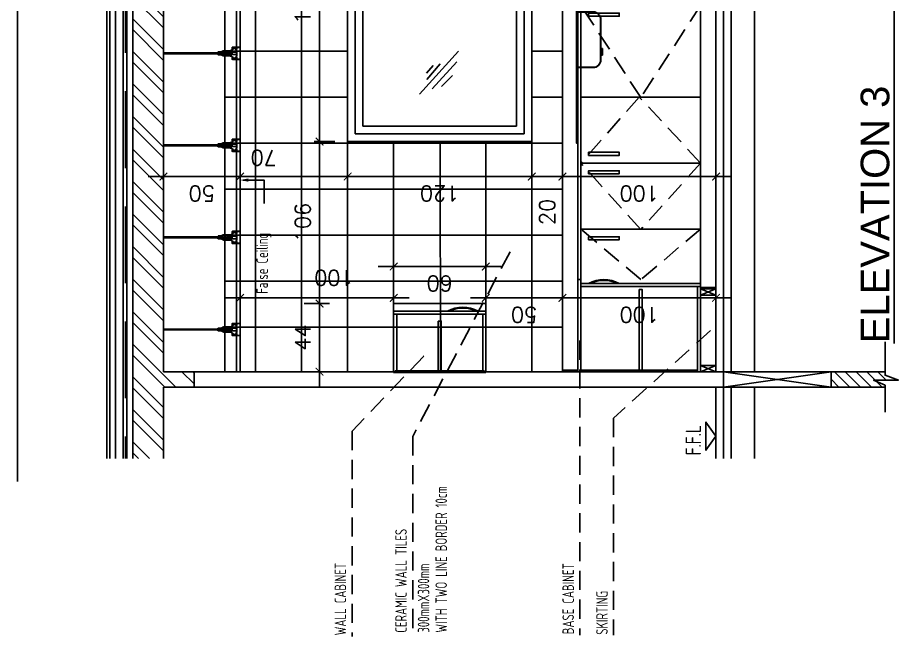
# Model space of a CAD drawing. Header units: centimetres. Extents: x -2623 to 107, y 3 to 2982.
# Drawn here: x -1219 to -645, y 1476 to 1879 of the extents above; entities that cross this region are included whole.
import ezdxf
from ezdxf.xclip import XClip

# ---------------------------------------------------------------- set-up
doc = ezdxf.new("R2010")
doc.units = ezdxf.units.CM
doc.header["$LTSCALE"] = 100
doc.header["$MEASUREMENT"] = 0
doc.header["$XCLIPFRAME"] = 0
doc.header["$PDMODE"] = 35
doc.linetypes.add('CENTER2', pattern=[1.125, 0.75, -0.125, 0.125, -0.125])
doc.linetypes.add('HIDDEN', pattern=[0.375, 0.25, -0.125])
for name, color, linetype in [('CABINET', 4, 'Continuous'), ('CEILING', 161, 'Continuous'), ('CEILING HANGER', 8, 'Continuous'), ('DIM', 1, 'Continuous'), ('FINISHES', 4, 'Continuous'), ('HATCH', 8, 'Continuous'), ('HIDDEN -03', 8, 'HIDDEN'), ('ID_Flooring_02', 127, 'Continuous'), ('IDT-TXT25', 3, 'Continuous'), ('KIT', 11, 'Continuous'), ('LEVEL', 2, 'Continuous'), ('TEXT', 3, 'Continuous'), ('WALL HATCH', 252, 'Continuous'), ('WALL-01', 7, 'Continuous'), ('WALL-02', 3, 'Continuous'), ('WALL-03', 2, 'Continuous'), ('WALL-04', 1, 'Continuous'), ('WALL-05', 8, 'Continuous'), ('WALL-06', 9, 'Continuous'), ('WIN', 1, 'Continuous'), ('WINDOW', 1, 'Continuous')]:
    doc.layers.add(name, color=color, linetype=linetype)
doc.styles.add('ART', font='arial.ttf')
doc.styles.add('HB25Small', font='ARCHSTYL.SHX', dxfattribs={"width": 0.8, "height": 2.5})
doc.styles.add('ISO', font='isocp2.shx', dxfattribs={"width": 0.8})
doc.styles.add('ROMANS', font='romans')
doc.dimstyles.new('AS-17-100', dxfattribs={"dimtxt": 10, "dimasz": 5, "dimexe": 10, "dimexo": 10, "dimgap": 6, "dimtad": 1, "dimtoh": 1, "dimdec": 0, "dimdsep": 46, "dimtxsty": 'ROMANS', "dimblk1": 'ARCHTICK', "dimblk2": 'ARCHTICK', "dimsah": 1, "dimcen": 25, "dimdle": 10, "dimclrd": 1, "dimclre": 1, "dimclrt": 2, "dimadec": 0, "dimazin": 0, "dimtfac": 1, "dimtdec": 0, "dimtofl": 0, "dimtmove": 2, "dimatfit": 3, "dimldrblk": 'ARCHTICK', "dimfxl": 1, "dimtolj": 1, "dimtzin": 0, "dimarcsym": 0})
doc.dimstyles.new('DIM DET', dxfattribs={"dimtxt": 0.05, "dimasz": 0.025, "dimexe": 0.025, "dimexo": 0.025, "dimgap": 0.025, "dimtad": 1, "dimzin": 0, "dimdsep": 46, "dimtxsty": 'ISO', "dimblk": 'ARCHTICK', "dimcen": 0.1, "dimdle": 0.025, "dimclrd": 15, "dimclre": 15, "dimclrt": 2, "dimadec": 0, "dimazin": 0, "dimtfac": 1, "dimtmove": 2, "dimatfit": 0, "dimldrblk": 'ARCHTICK', "dimfxl": 0.17, "dimtzin": 1, "dimarcsym": 0})

# ---------------------------------------------------------------- blocks, each defined once
blk = doc.blocks.new('A$C719D34DD')
at = {"layer": 'ID_Flooring_02'}
for p, q in [((4.75, 3.2), (-0.05, 3.2)), ((0.26, 2.1), (0.26, 3.2)), ((0.56, 2.1), (0.56, 3.2)), ((0.86, 0), (0.86, 3.2)), ((1.16, 1), (1.16, 3.2)), ((1.46, 1), (1.46, 3.2)), ((1.76, 2.3996), (1.76, 3.2)), ((2.06, 2.3997), (2.06, 3.2)), ((2.36, 2.3998), (2.36, 3.2)), ((2.66, 2.3999), (2.66, 3.2)), ((2.96, 2.3999), (2.96, 3.2)), ((3.26, 1), (3.26, 3.2)), ((3.56, 1), (3.56, 3.2)), ((3.86, 1), (3.86, 3.2)), ((4.16, 1), (4.16, 3.2)), ((4.46, 1), (4.46, 3.2)), ((4.75, 3), (-0.05, 3)), ((4.75, 2.7), (-0.05, 2.7)), ((4.75, 2.4), (-0.05, 2.4)), ((1.45, 2.1), (-0.05, 2.1)), ((4.75, 2.1), (3.26, 2.1)), ((0.05, 1.802), (-0.05, 1.8021)), ((1.45, 1.7996), (0.86, 1.8006)), ((4.75, 1.7939), (3.26, 1.7965)), ((0.05, 1.5), (-0.05, 1.5)), ((1.45, 1.5), (0.86, 1.5)), ((4.75, 1.5), (3.26, 1.5)), ((0.05, 1.2), (-0.05, 1.2)), ((4.75, 1.2), (0.86, 1.2)), ((1.76, 1), (1.76, 1.1996)), ((2.06, 1), (2.06, 1.1997)), ((2.36, 1), (2.36, 1.1998)), ((2.66, 1), (2.66, 1.1999)), ((2.96, 1), (2.96, 1.1999)), ((0.05, 0.9), (-0.05, 0.9)), ((0.9, 0.9), (0.86, 0.9)), ((0.05, 0.6), (-0.05, 0.6)), ((0.9, 0.6), (0.86, 0.6)), ((0.05, 0.3), (-0.05, 0.3)), ((0.9, 0.3), (0.86, 0.3))]:
    blk.add_line(p, q, dxfattribs=at)
blk = doc.blocks.new('SUP')
at = {"layer": 'CEILING HANGER', "extrusion": (-6.56544e-09, 1.61575e-05, 1)}
for p, q in [((-555.86, -4415.29, 0.02), (-555.86, -4347.85, 0.02)), ((-555.25, -4415.29, 0.02), (-555.25, -4347.85, 0.02)), ((-557.24, -4420.73, 0.02), (-557.24, -4417, 0.02)), ((-556.44, -4415.38, 0.02), (-556.44, -4413.19, 0.02)), ((-556.44, -4422.11, 0.02), (-556.44, -4415.38, 0.02)), ((-556.34, -4415.29, 0.02), (-554.71, -4415.29, 0.02)), ((-555.86, -4414.67, 0.02), (-555.86, -4414.7, 0.02)), ((-555.86, -4414.7, 0.02), (-555.84, -4414.74, 0.02)), ((-555.84, -4414.74, 0.02), (-555.82, -4414.77, 0.02)), ((-555.82, -4414.77, 0.02), (-555.79, -4414.79, 0.02)), ((-555.79, -4414.79, 0.02), (-555.75, -4414.82, 0.02)), ((-555.75, -4414.82, 0.02), (-555.71, -4414.84, 0.02)), ((-555.71, -4414.84, 0.02), (-555.66, -4414.85, 0.02)), ((-555.66, -4414.85, 0.02), (-555.61, -4414.86, 0.02)), ((-555.61, -4414.86, 0.02), (-555.56, -4414.86, 0.02)), ((-555.56, -4414.86, 0.02), (-555.5, -4414.86, 0.02)), ((-555.5, -4414.86, 0.02), (-555.45, -4414.85, 0.02)), ((-555.45, -4414.85, 0.02), (-555.4, -4414.84, 0.02)), ((-555.4, -4414.84, 0.02), (-555.36, -4414.82, 0.02)), ((-555.36, -4414.82, 0.02), (-555.32, -4414.79, 0.02)), ((-555.32, -4414.79, 0.02), (-555.29, -4414.77, 0.02)), ((-555.29, -4414.77, 0.02), (-555.27, -4414.74, 0.02)), ((-555.27, -4414.74, 0.02), (-555.26, -4414.7, 0.02)), ((-555.26, -4414.7, 0.02), (-555.25, -4414.67, 0.02)), ((-554.61, -4415.38, 0.02), (-554.61, -4413.19, 0.02)), ((-554.61, -4422.1, 0.02), (-554.61, -4415.38, 0.02)), ((-553.82, -4420.73, 0.02), (-553.82, -4417, 0.02)), ((-559.5, -4422.53, 0.02), (-559.5, -4426.15, 0.02)), ((-559.37, -4423.36, 0.02), (-559.5, -4423.36, 0.02)), ((-559.37, -4422.53, 0.02), (-559.37, -4426.15, 0.02)), ((-559.25, -4422.29, 0.02), (-557.67, -4422.29, 0.02)), ((-559.25, -4422.41, 0.02), (-557.74, -4422.41, 0.02)), ((-558.92, -4423.15, 0.02), (-558.92, -4423.41, 0.02)), ((-558.73, -4424.21, 0.02), (-558.9, -4423.57, 0.02)), ((-558.57, -4423.16, 0.02), (-558.6, -4423.08, 0.02)), ((-558.4, -4423.28, 0.02), (-558.4, -4423.28, 0.02)), ((-554.61, -4419.5, 0.02), (-556.44, -4419.5, 0.02)), ((-556.35, -4425.11, 0.02), (-556.35, -4421.21, 0.02)), ((-556.29, -4421.21, 0.02), (-556.35, -4421.21, 0.02)), ((-556.23, -4421.14, 0.02), (-556.23, -4420.6, 0.02)), ((-554.89, -4420.53, 0.02), (-556.17, -4420.53, 0.02)), ((-555.24, -4420.02, 0.02), (-555.82, -4420.02, 0.02)), ((-555.24, -4420.27, 0.02), (-555.82, -4420.27, 0.02)), ((-555.74, -4421.21, 0.02), (-555.77, -4420.78, 0.02)), ((-555.28, -4420.78, 0.02), (-555.77, -4420.78, 0.02)), ((-555.74, -4421.21, 0.02), (-555.31, -4421.21, 0.02)), ((-555.31, -4421.21, 0.02), (-555.28, -4420.78, 0.02)), ((-554.83, -4421.14, 0.02), (-554.83, -4420.6, 0.02)), ((-554.71, -4421.21, 0.02), (-554.77, -4421.21, 0.02)), ((-554.71, -4425.11, 0.02), (-554.71, -4421.21, 0.02)), ((-551.81, -4422.29, 0.02), (-553.39, -4422.29, 0.02)), ((-551.81, -4422.41, 0.02), (-553.32, -4422.41, 0.02)), ((-552.66, -4423.28, 0.02), (-552.66, -4423.28, 0.02)), ((-552.49, -4423.16, 0.02), (-552.46, -4423.08, 0.02)), ((-552.33, -4424.21, 0.02), (-552.15, -4423.57, 0.02)), ((-552.13, -4423.15, 0.02), (-552.13, -4423.41, 0.02)), ((-551.68, -4422.53, 0.02), (-551.68, -4426.15, 0.02)), ((-551.68, -4423.36, 0.02), (-551.56, -4423.36, 0.02)), ((-551.56, -4422.53, 0.02), (-551.56, -4426.15, 0.02)), ((-559.5, -4426.15, 0.02), (-559.5, -4427.62, 0.02)), ((-559.5, -4427.62, 0.02), (-559.37, -4427.62, 0.02)), ((-559.37, -4426.15, 0.02), (-559.37, -4427.62, 0.02)), ((-556.23, -4425.11, 0.02), (-557.55, -4425.11, 0.02)), ((-554.83, -4425.11, 0.02), (-556.23, -4425.11, 0.02)), ((-555.07, -4425.48, 0.02), (-555.99, -4425.48, 0.02)), ((-553.5, -4425.11, 0.02), (-554.83, -4425.11, 0.02)), ((-551.68, -4426.15, 0.02), (-551.68, -4427.62, 0.02)), ((-551.56, -4427.62, 0.02), (-551.68, -4427.62, 0.02)), ((-551.56, -4426.15, 0.02), (-551.56, -4427.62, 0.02))]:
    blk.add_line(p, q, dxfattribs=at)
at = {"layer": 'CEILING HANGER', "extrusion": (-6.56544e-09, 1.61575e-05, 1), "const_width": 0.244, "elevation": -0.07}
blk.add_lwpolyline([(-558.58, -4423.04, 1), (-559.07, -4423.04), (-559.07, -4423.22, 0.267949), (-558.99, -4423.35, -0.57735), (-558.99, -4423.61, 0.267949), (-559.07, -4423.75), (-559.07, -4424.04, 0.267949), (-558.99, -4424.17, -0.57735), (-558.99, -4424.43, 0.267949), (-559.07, -4424.56), (-559.07, -4424.85, 0.267949), (-558.99, -4424.98, -0.57735), (-558.99, -4425.25, 0.267949), (-559.07, -4425.38), (-559.07, -4425.7, 0.414214), (-558.92, -4425.85), (-558.23, -4425.85, 0.247529), (-558.1, -4425.78, -0.247529), (-557.98, -4425.72), (-557.55, -4425.72, -0.247529), (-557.43, -4425.78, 0.247529), (-557.3, -4425.85), (-555.79, -4425.85, 0.267949), (-555.66, -4425.77, -0.57735), (-555.4, -4425.77, 0.267949), (-555.26, -4425.85), (-553.76, -4425.85, 0.247529), (-553.63, -4425.78, -0.247529), (-553.51, -4425.72), (-553.08, -4425.72, -0.247529), (-552.95, -4425.78, 0.247529), (-552.83, -4425.85), (-552.14, -4425.85, 0.414214), (-551.99, -4425.7), (-551.99, -4425.38, 0.267949), (-552.07, -4425.25, -0.57735), (-552.07, -4424.98, 0.267949), (-551.99, -4424.85), (-551.99, -4424.56, 0.267949), (-552.07, -4424.43, -0.57735), (-552.07, -4424.17, 0.267949), (-551.99, -4424.04), (-551.99, -4423.75, 0.267949), (-552.07, -4423.61, -0.57735), (-552.07, -4423.35, 0.267949), (-551.99, -4423.22), (-551.99, -4423.04, 1), (-552.48, -4423.04)], format="xyb", dxfattribs=at)
at = {"layer": 'CEILING HANGER', "extrusion": (-6.56544e-09, 1.61575e-05, 1)}
for centre, radius in [((-555.53, -4417.24, -0.05), 0.342), ((-555.53, -4416.02, -0.05), 0.252), ((-555.53, -4418.46, -0.05), 0.252)]:
    blk.add_circle(centre, radius, dxfattribs=at)
for centre, radius, start, end in [((-555.53, -4414.15, -0.05), 1.33, 104.50313, 133.57695), ((-555.53, -4414.15, -0.05), 1.33, 46.37131, 77.91646), ((-554.37, -4417.4, -0.05), 2.89, 132.9462, 171.87884), ((-556.68, -4417.4, -0.05), 2.89, 8.12116, 47.05378), ((-559.25, -4422.53, -0.05), 0.244, 90, 179.99997), ((-559.25, -4422.53, -0.05), 0.122, 90, 179.99997), ((-558.74, -4423.15, -0.05), 0.183, 102.99763, 179.99997), ((-558.31, -4423.41, -0.05), 0.61, 179.99997, 195.00001), ((-557.47, -4423.62, -0.05), 1.37, 195.00001, 270), ((-558.75, -4423.09, -0.05), 0.122, 77.0024, 102.99763), ((-558.77, -4423.15, -0.05), 0.183, 20, 77.0024), ((-558.4, -4423.1, -0.05), 0.183, 200, 270), ((-558.4, -4423.1, -0.05), 0.183, 270, 357.8496), ((-557.85, -4423.12, -0.05), 0.366, 135.57546, 177.8496), ((-560.29, -4420.73, -0.05), 3.05, 315.57546, 359.99997), ((-555.53, -4421.14, -0.05), 1.33, 226.42304, 313.62869), ((-556.29, -4421.14, -0.05), 0.061, 270, 359.99997), ((-556.17, -4420.6, -0.05), 0.061, 90, 179.99997), ((-555.82, -4420.14, -0.05), 0.122, 90, 270), ((-555.24, -4420.14, -0.05), 0.122, 270, 90), ((-554.89, -4420.6, -0.05), 0.061, 359.99997, 90), ((-554.77, -4421.14, -0.05), 0.061, 179.99997, 270), ((-550.77, -4420.73, -0.05), 3.05, 179.99997, 224.42459), ((-553.58, -4423.62, -0.05), 1.37, 270, 344.99999), ((-553.21, -4423.12, -0.05), 0.366, 2.15038, 44.42459), ((-552.66, -4423.1, -0.05), 0.183, 182.15038, 270), ((-552.66, -4423.1, -0.05), 0.183, 270, 340.00002), ((-552.29, -4423.15, -0.05), 0.183, 102.99763, 160.00002), ((-552.3, -4423.09, -0.05), 0.122, 77.0024, 102.99763), ((-552.32, -4423.15, -0.05), 0.183, 359.99997, 77.0024), ((-552.74, -4423.41, -0.05), 0.61, 344.99999, 359.99997), ((-551.81, -4422.53, -0.05), 0.244, 359.99997, 90), ((-551.81, -4422.53, -0.05), 0.122, 359.99997, 90), ((-555.99, -4425.11, -0.05), 0.366, 179.99997, 270), ((-555.07, -4425.11, -0.05), 0.366, 270, 359.99997)]:
    blk.add_arc(centre, radius, start, end, dxfattribs=at)
blk = doc.blocks.new('FALSE CEILING')
at = {"xscale": -1}
for p in [(-1545.11, 4427.62, -0.02), (-1485.11, 4427.62, -0.02), (-1425.11, 4427.62, -0.02), (-1365.11, 4427.62, -0.02), (-1305.11, 4427.62, -0.02), (-1245.11, 4427.62, -0.02), (-1185.11, 4427.62, -0.02), (-1125.11, 4427.62, -0.02), (-1065.11, 4427.62, -0.02), (-1005.11, 4427.62, -0.02), (-945.11, 4427.62, -0.02), (-885.11, 4427.62, -0.02), (-825.11, 4427.62, -0.02), (-765.11, 4427.62, -0.02), (-705.11, 4427.62, -0.02), (-645.11, 4427.62, -0.02), (-585.11, 4427.62, -0.02), (-525.11, 4427.62, -0.02), (-465.11, 4427.62, -0.02), (-405.11, 4427.62, -0.02), (-345.11, 4427.62, -0.02), (-285.11, 4427.62, -0.02), (-225.11, 4427.62, -0.02), (-165.11, 4427.62, -0.02), (-105.11, 4427.62, -0.02), (-45.11, 4427.62, -0.02), (14.89, 4427.62, -0.02), (74.89, 4427.62, -0.02), (134.89, 4427.62, -0.02), (194.89, 4427.62, -0.02), (254.89, 4427.62, -0.02), (314.89, 4427.62, -0.02), (374.89, 4427.62, -0.02), (434.89, 4427.62, -0.02)]:
    blk.add_blockref('SUP', p, dxfattribs=at)
blk = doc.blocks.new('A$C27385ED2')
at = {"color": 251}
for p, q in [((-17.2, 75.5), (-22, 73)), ((-22, 73), (-22, 44)), ((-22, 73), (22, 73)), ((-17.3, 61.4), (-17.3, 45.3)), ((-17.2, 77.5), (-17.2, 75.5)), ((-17.2, 77.5), (17.2, 77.5)), ((-17.2, 75.5), (17.2, 75.5)), ((-8, 61.5), (-8, 45.5)), ((8, 61.5), (8, 45.5)), ((17.2, 77.5), (17.2, 75.5)), ((17.2, 75.5), (22, 73)), ((17.3, 61.4), (17.3, 45.3)), ((22, 73), (22, 44)), ((-22.5, 1), (-18, 20)), ((-22.5, 1), (-22.5, 0)), ((-22.5, 1), (22.5, 1)), ((-22.5, 0), (22.5, 0)), ((-22, 44), (-19.1, 38.6)), ((-18.5, 36.2), (-18.5, 28.5)), ((-18.5, 28.5), (18.5, 28.5)), ((-18.5, 28.5), (-17.5, 25.5)), ((-18, 20), (18, 20)), ((-17.5, 25.5), (17.5, 25.5)), ((-17.4, 44), (-7.8, 44)), ((-15.5, 20), (-15, 25.5)), ((17.4, 44), (7.8, 44)), ((15.5, 20), (15, 25.5)), ((18.5, 28.5), (17.5, 25.5)), ((22.5, 1), (18, 20)), ((18.5, 36.2), (18.5, 28.5)), ((22, 44), (19.1, 38.6)), ((22.5, 1), (22.5, 0))]:
    blk.add_line(p, q, dxfattribs=at)
for centre, radius, start, end in [((-34, 60.3), 16.7, 3.59264, 44.33483), ((5.7, 60.5), 13.8, 130.81779, 175.78341), ((0, 67.1), 5, 49.18221, 130.81779), ((-5.7, 60.5), 13.8, 4.21659, 49.18221), ((34, 60.3), 16.7, 135.66517, 176.40736), ((-37.3, 53.3), 22, 322.58773, 330.16369), ((-23.5, 36.2), 5, 0, 28.30076), ((-22.3, 45.3), 5, 324.03892, 0), ((-3, 45.5), 5, 180, 215.96108), ((6.4, 52.3), 16.6, 215.96108, 236.64562), ((0, 42.6), 5, 236.64562, 303.35438), ((-6.4, 52.3), 16.6, 303.35438, 324.03892), ((3, 45.5), 5, 324.03892, 0), ((22.3, 45.3), 5, 180, 215.96108), ((37.3, 53.3), 22, 209.83631, 217.41227), ((23.5, 36.2), 5, 151.69924, 180)]:
    blk.add_arc(centre, radius, start, end, dxfattribs=at)
blk = doc.blocks.new('A$C05F455D4')
at = {"layer": 'KIT', "color": 1}
for p, q in [((0.8901, 0.1928), (0.8901, 0.2643)), ((0.9081, 0.1928), (0.9081, 0.2643)), ((0.8901, 0.0775), (0.8901, 0.1678)), ((0.9081, 0.0775), (0.9081, 0.1678)), ((0.4727, 0), (0.316, 0)), ((0.855, 0), (0.495, 0)), ((0.945, 0), (1.305, 0)), ((1.3273, 0), (1.484, 0)), ((0, -0.008), (0.002, -0.008)), ((0.9, -0.008), (0.902, -0.008)), ((0.945, -0.008), (0.943, -0.008)), ((1.8, -0.008), (1.798, -0.008))]:
    blk.add_line(p, q, dxfattribs=at)
blk.add_lwpolyline([(0.8877, 0.1678), (0.9105, 0.1678), (0.9165, 0.1928), (0.8817, 0.1928)], close=True, dxfattribs=at)
for points in [[(0.316, 0), (0, 0), (0, -0.008)], [(1.404, 0), (1.8, 0), (1.8, -0.008)], [(0.4727, -0.002), (0.002, -0.002), (0.002, -0.008)], [(1.3273, -0.002), (1.798, -0.002), (1.798, -0.008)]]:
    blk.add_lwpolyline(points, dxfattribs=at)
for points in [[(0.9, -0.008), (0.9, 0), (0.855, 0), (0.855, -0.108, -0.414214), (0.807, -0.156), (0.543, -0.156, -0.414214), (0.495, -0.108), (0.495, 0), (0.4727, 0)], [(0.9, -0.008), (0.9, 0), (0.945, 0), (0.945, -0.108, 0.414214), (0.993, -0.156), (1.257, -0.156, 0.414214), (1.305, -0.108), (1.305, 0), (1.3273, 0)], [(0.898, -0.008), (0.898, -0.002), (0.857, -0.002), (0.857, -0.108, -0.414214), (0.807, -0.158), (0.543, -0.158, -0.414214), (0.493, -0.108), (0.493, -0.002), (0.4727, -0.002)], [(0.902, -0.008), (0.902, -0.002), (0.943, -0.002), (0.943, -0.108, 0.414214), (0.993, -0.158), (1.257, -0.158, 0.414214), (1.307, -0.108), (1.307, -0.002), (1.3273, -0.002)]]:
    blk.add_lwpolyline(points, format="xyb", dxfattribs=at)
for points in [[(0.5765, -0.1685, -0.414214), (0.5745, -0.1665), (0.5745, -0.158), (0.6175, -0.158), (0.6175, -0.1665, -0.414214), (0.6155, -0.1685)], [(1.2235, -0.1685, 0.414214), (1.2255, -0.1665), (1.2255, -0.158), (1.1825, -0.158), (1.1825, -0.1665, 0.414214), (1.1845, -0.1685)]]:
    blk.add_lwpolyline(points, format="xyb", close=True, dxfattribs=at)
blk.add_arc((0.8991, 0.2643), 0.009, 0, 180, dxfattribs=at)
at = {"layer": 'KIT', "color": 1, "extrusion": (0, 0, -1), "xscale": -0.0009999999999763531, "yscale": 0.0009999999999763531, "zscale": -0.0009999999999763531}
blk.add_blockref('A$C27385ED2', (-0.8991, 0), dxfattribs=at)
blk = doc.blocks.new('GLASS HATCH')
at = {"layer": 'WINDOW', "color": 8}
for p, q in [((-27.5, -25.2), (27.5, 25.2)), ((-11.2, -1.5), (8.8, 15.5)), ((-9.2, 7.4), (0.8, 15.9)), ((-14, -22.8), (21, 8.8)), ((3.5, -17.2), (18, -3.2))]:
    blk.add_line(p, q, dxfattribs=at)
blk = doc.blocks.new('A$C57C0287A')
at = {"layer": 'WALL-04'}
for p, q in [((0.04, 0.1), (0, 0)), ((0.04, 0), (0, 0.1)), ((0.54, 0.1), (0.5, 0)), ((0.54, 0), (0.5, 0.1))]:
    blk.add_line(p, q, dxfattribs=at)
for points in [[(0, 0.9), (0.01, 0.9), (0.01, 1), (0, 1)], [(0, 0.9), (0.6, 0.9), (0.6, 0.88), (0, 0.88)], [(0.01, 0.88), (0, 0.88), (0, 0.12), (0.01, 0.12)], [(0.555, 0.1), (0.575, 0.1), (0.575, 0.88), (0.555, 0.88)], [(0.535, 0.5), (0.01, 0.5), (0.01, 0.48), (0.535, 0.48)], [(0, 0.12), (0.555, 0.12), (0.555, 0.1), (0, 0.1)], [(0.04, 0.1), (0, 0.1), (0, 0), (0.04, 0)], [(0.54, 0.1), (0.5, 0.1), (0.5, 0), (0.54, 0)]]:
    blk.add_lwpolyline(points, close=True, dxfattribs=at)
at = {"layer": 'WALL-04', "elevation": 0}
blk.add_lwpolyline([(0.54, 0.1), (0.55, 0.1), (0.55, 0), (0.54, 0)], close=True, dxfattribs=at)
at = {"layer": 'WALL-04'}
for radius, start, end in [(0.2125, 331.92751, 28.07249), (0.2075, 334.63732, 25.36268)]:
    blk.add_arc((0.3875, 0.73), radius, start, end, dxfattribs=at)
blk = doc.blocks.new('A$C2DF57EC8')
at = {"layer": 'WALL-04'}
for points in [[(0.01, 0.63), (0.38, 0.63), (0.38, 0.65), (0, 0.65), (0, 0.63)], [(0, 0.07), (0, 0.05), (0.38, 0.05), (0.38, 0.07), (0.01, 0.07)]]:
    blk.add_lwpolyline(points, dxfattribs=at)
for points in [[(0, 0.64), (0.01, 0.64), (0.01, 0.06), (0, 0.06)], [(0.4, 0.65), (0.38, 0.65), (0.38, 0.05), (0.4, 0.05)], [(0.335, 0.36), (0.01, 0.36), (0.01, 0.34), (0.335, 0.34)]]:
    blk.add_lwpolyline(points, close=True, dxfattribs=at)
for radius, start, end in [(0.2125, 331.92751, 28.07249), (0.2075, 334.63732, 25.36268)]:
    blk.add_arc((0.2125, 0.2), radius, start, end, dxfattribs=at)
blk = doc.blocks.new('H')
at = {"layer": 'CABINET'}
for p, q in [((255, 125), (-130, 125)), ((-129.5, 125), (255, 125)), ((255, 125), (255, 25)), ((-37, 35), (-37, 113)), ((6, 35), (6, 113)), ((49, 113), (49, 35)), ((109, 113), (109, 35)), ((169, 113), (169, 35)), ((212, 35), (212, 113)), ((255, 35), (-130, 35))]:
    blk.add_line(p, q, dxfattribs=at)
for points in [[(-90.5, 175), (-130.5, 175), (-130.5, 235), (-85.5, 235), (-85.5, 175), (-90.5, 175)], [(255, 115), (-130, 115), (-130, 113), (255, 113)]]:
    blk.add_lwpolyline(points, dxfattribs=at)
for points in [[(-44, 108), (-44, 88), (-42, 88), (-42, 108)], [(-1, 108), (-1, 88), (1, 88), (1, 108)], [(13, 108), (13, 88), (11, 88), (11, 108)], [(101.71, 108), (101.71, 88), (103.71, 88), (103.71, 108)], [(115.71, 108), (115.71, 88), (113.71, 88), (113.71, 108)], [(205, 108), (205, 88), (207, 88), (207, 108)], [(219, 108), (219, 88), (217, 88), (217, 108)]]:
    blk.add_lwpolyline(points, close=True, dxfattribs=at)
at = {"layer": 'WALL-03'}
blk.add_lwpolyline([(20, 145), (20, 265), (200, 265), (200, 145), (20, 145)], dxfattribs=at)
at = {"layer": 'WALL-06', "color": 8, "linetype": 'HIDDEN', "ltscale": 0.5}
for points in [[(-37, 35), (-70, 74), (-37, 113)], [(6, 35), (-37.29, 74), (6, 113)], [(6, 35), (49, 75), (6, 113)], [(108.71, 35), (48.71, 74), (108.71, 113)], [(108.71, 35), (168.71, 74), (108.71, 113)], [(212, 35), (168.71, 74), (212, 113)], [(212, 35), (255, 75), (212, 113)]]:
    blk.add_lwpolyline(points, dxfattribs=at)
at = {"layer": 'WIN'}
for p, q in [((25, 260), (25, 150)), ((195, 260), (195, 150)), ((30, 255), (106.5, 255)), ((30, 255), (30, 155)), ((190, 255), (190, 155)), ((30, 155), (106.5, 155)), ((111.5, 155), (190, 155)), ((25, 150), (195, 150))]:
    blk.add_line(p, q, dxfattribs=at)
blk.add_lwpolyline([(179.74, 201.84), (179.74, 192.84), (161.15, 192.84), (161.15, 185.74), (138.95, 197.34), (161.15, 208.95), (161.15, 201.84), (179.74, 201.84)], dxfattribs=at)
at = {"layer": 'WINDOW'}
for p, q in [((25, 260), (195, 260)), ((106.5, 260), (106.5, 150)), ((111.5, 255), (190, 255)), ((111.5, 255), (111.5, 155))]:
    blk.add_line(p, q, dxfattribs=at)
at = {"layer": 'KIT', "xscale": 100, "yscale": 100, "zscale": 100}
blk.add_blockref('A$C2DF57EC8', (-130.5, 170), dxfattribs=at)
at = {"layer": 'KIT', "color": 15, "zscale": 100}
for name, p, xscale, yscale in [('A$C05F455D4', (198.91, 115.8), -100.0000000000001, 100.0000000000001), ('A$C57C0287A', (-130, 25), 100, 100)]:
    blk.add_blockref(name, p, dxfattribs=dict(at, xscale=xscale, yscale=yscale))
at = {"layer": 'WINDOW', "color": 9, "xscale": -0.5075406181086709, "yscale": 0.5075406181086708, "zscale": 0.5075406181086706}
for p in [(64.95, 205.45), (147.27, 208.26)]:
    blk.add_blockref('GLASS HATCH', p, dxfattribs=at)
blk = doc.blocks.new('_ARCHTICK')
at = {"color": 0, "linetype": 'ByBlock', "const_width": 0.15}
blk.add_lwpolyline([(-0.5, -0.5), (0.5, 0.5)], dxfattribs=at)
blk = doc.blocks.new('*D59')
at = {"layer": 'Defpoints', "color": 0, "transparency": 16777216}
for p in [(-1022.28, 1692.5), (-1005.84, 1692.5), (-1005.84, 1648)]:
    blk.add_point(p, dxfattribs=at)
at = {"layer": 'DIM', "color": 1, "lineweight": -2, "transparency": 16777216}
for p, q in [((-1022.28, 1638), (-1022.28, 1702.5)), ((-1015.84, 1692.5), (-1032.28, 1692.5)), ((-1015.84, 1648), (-1032.28, 1648))]:
    blk.add_line(p, q, dxfattribs=at)
at = {"layer": 'DIM', "color": 1, "lineweight": -2, "transparency": 16777216, "xscale": 5, "yscale": 5, "zscale": 5}
for p, rotation in [((-1022.28, 1692.5), 90), ((-1022.28, 1648), 270)]:
    blk.add_blockref('_ARCHTICK', p, dxfattribs=dict(at, rotation=rotation))
at = {"layer": 'DIM', "color": 2, "transparency": 16777216, "insert": (-1033.28, 1670.25), "char_height": 10, "attachment_point": 5, "rotation": 90, "style": 'ROMANS'}
blk.add_mtext('\\A1;44', dxfattribs=at)
blk = doc.blocks.new('*D60')
at = {"layer": 'Defpoints', "color": 0, "transparency": 16777216}
for p in [(-1035.84, 1798), (-1022.28, 1798), (-1005.84, 1692.5)]:
    blk.add_point(p, dxfattribs=at)
at = {"layer": 'DIM', "color": 1, "lineweight": -2, "transparency": 16777216}
for p, q in [((-1022.28, 1682.5), (-1022.28, 1808)), ((-1025.84, 1798), (-1012.28, 1798)), ((-1015.84, 1692.5), (-1032.28, 1692.5))]:
    blk.add_line(p, q, dxfattribs=at)
at = {"layer": 'DIM', "color": 1, "lineweight": -2, "transparency": 16777216, "xscale": 5, "yscale": 5, "zscale": 5}
for p, rotation in [((-1022.28, 1798), 90), ((-1022.28, 1692.5), 270)]:
    blk.add_blockref('_ARCHTICK', p, dxfattribs=dict(at, rotation=rotation))
at = {"layer": 'DIM', "color": 2, "transparency": 16777216, "insert": (-1033.28, 1745.25), "char_height": 10, "attachment_point": 5, "rotation": 90, "style": 'ROMANS'}
blk.add_mtext('\\A1;106', dxfattribs=at)
blk = doc.blocks.new('*D61')
at = {"layer": 'Defpoints', "color": 0, "transparency": 16777216}
for p in [(-1035.84, 1977), (-1022.28, 1977), (-1035.84, 1798)]:
    blk.add_point(p, dxfattribs=at)
at = {"layer": 'DIM', "color": 1, "lineweight": -2, "transparency": 16777216}
for p, q in [((-1022.28, 1788), (-1022.28, 1987)), ((-1025.84, 1977), (-1012.28, 1977)), ((-1025.84, 1798), (-1012.28, 1798))]:
    blk.add_line(p, q, dxfattribs=at)
at = {"layer": 'DIM', "color": 1, "lineweight": -2, "transparency": 16777216, "xscale": 5, "yscale": 5, "zscale": 5}
for p, rotation in [((-1022.28, 1977), 90), ((-1022.28, 1798), 270)]:
    blk.add_blockref('_ARCHTICK', p, dxfattribs=dict(at, rotation=rotation))
at = {"layer": 'DIM', "color": 2, "transparency": 16777216, "insert": (-1033.28, 1887.5), "char_height": 10, "attachment_point": 5, "rotation": 90, "style": 'ROMANS'}
blk.add_mtext('\\A1;179', dxfattribs=at)
blk = doc.blocks.new('*D65')
at = {"layer": 'Defpoints', "color": 0, "transparency": 16777216}
for p in [(-1124.01, 1855.21, 0), (-1074.01, 1851.58, 0), (-1074.01, 1775.19)]:
    blk.add_point(p, dxfattribs=at)
at = {"layer": 'DIM', "color": 1, "lineweight": -2, "transparency": 16777216}
for p, q in [((-1124.01, 1845.21), (-1124.01, 1765.19)), ((-1074.01, 1841.58), (-1074.01, 1765.19)), ((-1134.01, 1775.19), (-1064.01, 1775.19))]:
    blk.add_line(p, q, dxfattribs=at)
at = {"layer": 'DIM', "color": 1, "lineweight": -2, "transparency": 16777216, "xscale": 5, "yscale": 5, "zscale": 5, "rotation": 180}
blk.add_blockref('_ARCHTICK', (-1124.01, 1775.19), dxfattribs=at)
at = {"layer": 'DIM', "color": 1, "lineweight": -2, "transparency": 16777216, "xscale": 5, "yscale": 5, "zscale": 5}
blk.add_blockref('_ARCHTICK', (-1074.01, 1775.19), dxfattribs=at)
at = {"layer": 'DIM', "color": 2, "transparency": 16777216, "insert": (-1099.01, 1764.19), "char_height": 10, "attachment_point": 5, "rotation": 180, "style": 'ROMANS'}
blk.add_mtext('\\A1;50', dxfattribs=at)
blk = doc.blocks.new('*D66')
at = {"layer": 'Defpoints', "color": 0, "transparency": 16777216}
for p in [(-1074.01, 1851.58, 0), (-1004.01, 1797), (-1004.01, 1775.19)]:
    blk.add_point(p, dxfattribs=at)
at = {"layer": 'DIM', "color": 1, "lineweight": -2, "transparency": 16777216}
for p, q in [((-1074.01, 1841.58), (-1074.01, 1765.19)), ((-1004.01, 1787), (-1004.01, 1765.19)), ((-1084.01, 1775.19), (-994.01, 1775.19))]:
    blk.add_line(p, q, dxfattribs=at)
at = {"layer": 'DIM', "color": 1, "lineweight": -2, "transparency": 16777216, "xscale": 5, "yscale": 5, "zscale": 5, "rotation": 180}
blk.add_blockref('_ARCHTICK', (-1074.01, 1775.19), dxfattribs=at)
at = {"layer": 'DIM', "color": 1, "lineweight": -2, "transparency": 16777216, "xscale": 5, "yscale": 5, "zscale": 5}
blk.add_blockref('_ARCHTICK', (-1004.01, 1775.19), dxfattribs=at)
at = {"layer": 'DIM', "color": 2, "transparency": 16777216, "insert": (-1058.68, 1787.49), "char_height": 10, "attachment_point": 5, "rotation": 180, "style": 'ROMANS'}
blk.add_mtext('\\A1;70', dxfattribs=at)
blk = doc.blocks.new('*D67')
at = {"layer": 'Defpoints', "color": 0, "transparency": 16777216}
for p in [(-1004.01, 1797), (-884.01, 1797), (-884.01, 1775.19)]:
    blk.add_point(p, dxfattribs=at)
at = {"layer": 'DIM', "color": 1, "lineweight": -2, "transparency": 16777216}
for p, q in [((-1004.01, 1787), (-1004.01, 1765.19)), ((-884.01, 1787), (-884.01, 1765.19)), ((-1014.01, 1775.19), (-874.01, 1775.19))]:
    blk.add_line(p, q, dxfattribs=at)
at = {"layer": 'DIM', "color": 1, "lineweight": -2, "transparency": 16777216, "xscale": 5, "yscale": 5, "zscale": 5, "rotation": 180}
blk.add_blockref('_ARCHTICK', (-1004.01, 1775.19), dxfattribs=at)
at = {"layer": 'DIM', "color": 1, "lineweight": -2, "transparency": 16777216, "xscale": 5, "yscale": 5, "zscale": 5}
blk.add_blockref('_ARCHTICK', (-884.01, 1775.19), dxfattribs=at)
at = {"layer": 'DIM', "color": 2, "transparency": 16777216, "insert": (-944.01, 1764.19), "char_height": 10, "attachment_point": 5, "rotation": 180, "style": 'ROMANS'}
blk.add_mtext('\\A1;120', dxfattribs=at)
blk = doc.blocks.new('*D68')
at = {"layer": 'Defpoints', "color": 0, "transparency": 16777216}
for p in [(-884.01, 1797), (-864.01, 1797), (-864.01, 1775.19)]:
    blk.add_point(p, dxfattribs=at)
at = {"layer": 'DIM', "color": 1, "lineweight": -2, "transparency": 16777216}
for p, q in [((-884.01, 1787), (-884.01, 1765.19)), ((-864.01, 1787), (-864.01, 1765.19)), ((-894.01, 1775.19), (-854.01, 1775.19))]:
    blk.add_line(p, q, dxfattribs=at)
at = {"layer": 'DIM', "color": 1, "lineweight": -2, "transparency": 16777216, "xscale": 5, "yscale": 5, "zscale": 5, "rotation": 180}
blk.add_blockref('_ARCHTICK', (-884.01, 1775.19), dxfattribs=at)
at = {"layer": 'DIM', "color": 1, "lineweight": -2, "transparency": 16777216, "xscale": 5, "yscale": 5, "zscale": 5}
blk.add_blockref('_ARCHTICK', (-864.01, 1775.19), dxfattribs=at)
at = {"layer": 'DIM', "color": 2, "transparency": 16777216, "insert": (-874.01, 1752.19), "char_height": 10, "attachment_point": 5, "rotation": 90, "style": 'ROMANS'}
blk.add_mtext('\\A1;20', dxfattribs=at)
blk = doc.blocks.new('*D69')
at = {"layer": 'Defpoints', "color": 0, "transparency": 16777216}
for p in [(-864.01, 1797), (-764.01, 1797), (-764.01, 1775.19)]:
    blk.add_point(p, dxfattribs=at)
at = {"layer": 'DIM', "color": 1, "lineweight": -2, "transparency": 16777216}
for p, q in [((-864.01, 1787), (-864.01, 1765.19)), ((-764.01, 1787), (-764.01, 1765.19)), ((-874.01, 1775.19), (-754.01, 1775.19))]:
    blk.add_line(p, q, dxfattribs=at)
at = {"layer": 'DIM', "color": 1, "lineweight": -2, "transparency": 16777216, "xscale": 5, "yscale": 5, "zscale": 5, "rotation": 180}
blk.add_blockref('_ARCHTICK', (-864.01, 1775.19), dxfattribs=at)
at = {"layer": 'DIM', "color": 1, "lineweight": -2, "transparency": 16777216, "xscale": 5, "yscale": 5, "zscale": 5}
blk.add_blockref('_ARCHTICK', (-764.01, 1775.19), dxfattribs=at)
at = {"layer": 'DIM', "color": 2, "transparency": 16777216, "insert": (-814.01, 1764.19), "char_height": 10, "attachment_point": 5, "rotation": 180, "style": 'ROMANS'}
blk.add_mtext('\\A1;100', dxfattribs=at)
blk = doc.blocks.new('*D74')
at = {"layer": 'Defpoints', "color": 0, "transparency": 16777216}
for p in [(-864.01, 1698), (-864.01, 1696.13), (-764.01, 1698)]:
    blk.add_point(p, dxfattribs=at)
at = {"layer": 'DIM', "color": 1, "lineweight": -2, "transparency": 16777216}
for p, q in [((-754.01, 1696.13), (-874.01, 1696.13)), ((-864.01, 1688), (-864.01, 1686.13)), ((-764.01, 1688), (-764.01, 1686.13))]:
    blk.add_line(p, q, dxfattribs=at)
at = {"layer": 'DIM', "color": 1, "lineweight": -2, "transparency": 16777216, "xscale": 5, "yscale": 5, "zscale": 5, "rotation": 180}
blk.add_blockref('_ARCHTICK', (-864.01, 1696.13), dxfattribs=at)
at = {"layer": 'DIM', "color": 1, "lineweight": -2, "transparency": 16777216, "xscale": 5, "yscale": 5, "zscale": 5}
blk.add_blockref('_ARCHTICK', (-764.01, 1696.13), dxfattribs=at)
at = {"layer": 'DIM', "color": 2, "transparency": 16777216, "insert": (-814.01, 1685.13), "char_height": 10, "attachment_point": 5, "rotation": 180, "style": 'ROMANS'}
blk.add_mtext('\\A1;100', dxfattribs=at)
blk = doc.blocks.new('*D75')
at = {"layer": 'Defpoints', "color": 0, "transparency": 16777216}
for p in [(-914.01, 1696.13), (-914.01, 1696.13), (-864.01, 1698)]:
    blk.add_point(p, dxfattribs=at)
at = {"layer": 'DIM', "color": 1, "lineweight": -2, "transparency": 16777216}
for p, q in [((-854.01, 1696.13), (-924.01, 1696.13)), ((-864.01, 1688), (-864.01, 1686.13))]:
    blk.add_line(p, q, dxfattribs=at)
at = {"layer": 'DIM', "color": 1, "lineweight": -2, "transparency": 16777216, "xscale": 5, "yscale": 5, "zscale": 5, "rotation": 180}
blk.add_blockref('_ARCHTICK', (-914.01, 1696.13), dxfattribs=at)
at = {"layer": 'DIM', "color": 1, "lineweight": -2, "transparency": 16777216, "xscale": 5, "yscale": 5, "zscale": 5}
blk.add_blockref('_ARCHTICK', (-864.01, 1696.13), dxfattribs=at)
at = {"layer": 'DIM', "color": 2, "transparency": 16777216, "insert": (-889.01, 1685.13), "char_height": 10, "attachment_point": 5, "rotation": 180, "style": 'ROMANS'}
blk.add_mtext('\\A1;50', dxfattribs=at)
blk = doc.blocks.new('*D76')
at = {"layer": 'Defpoints', "color": 0, "transparency": 16777216}
for p in [(-974.01, 1716.56), (-914.01, 1716.56), (-974.01, 1712.93)]:
    blk.add_point(p, dxfattribs=at)
at = {"layer": 'DIM', "color": 1, "lineweight": -2, "transparency": 16777216}
for p, q in [((-974.01, 1722.93), (-974.01, 1726.56)), ((-904.01, 1716.56), (-984.01, 1716.56))]:
    blk.add_line(p, q, dxfattribs=at)
at = {"layer": 'DIM', "color": 1, "lineweight": -2, "transparency": 16777216, "xscale": 5, "yscale": 5, "zscale": 5, "rotation": 180}
blk.add_blockref('_ARCHTICK', (-974.01, 1716.56), dxfattribs=at)
at = {"layer": 'DIM', "color": 1, "lineweight": -2, "transparency": 16777216, "xscale": 5, "yscale": 5, "zscale": 5}
blk.add_blockref('_ARCHTICK', (-914.01, 1716.56), dxfattribs=at)
at = {"layer": 'DIM', "color": 2, "transparency": 16777216, "insert": (-944.01, 1705.56), "char_height": 10, "attachment_point": 5, "rotation": 180, "style": 'ROMANS'}
blk.add_mtext('\\A1;60', dxfattribs=at)
blk = doc.blocks.new('*D77')
at = {"layer": 'Defpoints', "color": 0, "transparency": 16777216}
for p in [(-1074.01, 1696.13), (-1074.01, 1696.13), (-974.01, 1692.5)]:
    blk.add_point(p, dxfattribs=at)
at = {"layer": 'DIM', "color": 1, "lineweight": -2, "transparency": 16777216}
for p, q in [((-974.01, 1702.5), (-974.01, 1706.13)), ((-964.01, 1696.13), (-1084.01, 1696.13))]:
    blk.add_line(p, q, dxfattribs=at)
at = {"layer": 'DIM', "color": 1, "lineweight": -2, "transparency": 16777216, "xscale": 5, "yscale": 5, "zscale": 5, "rotation": 180}
blk.add_blockref('_ARCHTICK', (-1074.01, 1696.13), dxfattribs=at)
at = {"layer": 'DIM', "color": 1, "lineweight": -2, "transparency": 16777216, "xscale": 5, "yscale": 5, "zscale": 5}
blk.add_blockref('_ARCHTICK', (-974.01, 1696.13), dxfattribs=at)
at = {"layer": 'DIM', "color": 2, "transparency": 16777216, "insert": (-1012.93, 1709.22), "char_height": 10, "attachment_point": 5, "rotation": 180, "style": 'ROMANS'}
blk.add_mtext('\\A1;100', dxfattribs=at)

msp = doc.modelspace()

# ---------------------------------------------------------------- hatches: boundary and pattern name
at = {"layer": 'HATCH'}
h = msp.add_hatch(dxfattribs=at)
h.set_pattern_fill('ANSI32', color=256, scale=40, angle=90, style=0)
h.set_pattern_definition([(135, (-7551.094, -843.673), (-10.606602, -10.606602), []), (135, (-7551.094, -836.602), (-10.606602, -10.606602), [])])
h.paths.add_polyline_path([(-1144.01, 1591.38), (-1144.01, 2138.01), (-1165.88, 2138.01), (-1165.88, 2140.51), (-1168.38, 2140.51), (-1168.38, 2138.01), (-1219.01, 2138.02), (-1219.01, 2148), (-1124.01, 2148), (-1124.01, 2143), (-1084.01, 2143), (-1084.01, 2128), (-1124.01, 2128), (-1124.01, 1648), (-1104.01, 1648), (-1104.01, 1638.31), (-1124.01, 1638.31), (-1124.01, 1591.38)])
at = {"layer": 'WALL HATCH'}
h = msp.add_hatch(dxfattribs=at)
h.set_pattern_fill('ANSI31', color=256, scale=40, angle=90, style=0)
h.set_pattern_definition([(135, (43252.6745, -210024.342), (-3.53553391, -3.53553391), [])])
h.paths.add_polyline_path([(-653.81, 1639.5), (-653.81, 1638), (-689.01, 1638), (-689.01, 1648), (-653.81, 1648), (-653.81, 1645.75), (-645.16, 1642.53), (-661.36, 1642.53)])

# ---------------------------------------------------------------- linework, layer by layer
at = {"layer": 'CEILING', "linetype": 'ByBlock'}
for p, q in [((-1076.51, 1648), (-1076.51, 2128)), ((-1074.01, 1648), (-1074.01, 2128))]:
    msp.add_line(p, q, dxfattribs=at)
at = {"layer": 'FINISHES'}
for p, q in [((-764.01, 1648), (-764.01, 2128)), ((-759.01, 1648), (-759.01, 2128)), ((-764.01, 1638), (-764.01, 1591.38)), ((-759.01, 1638), (-759.01, 1591.38))]:
    msp.add_line(p, q, dxfattribs=at)
at = {"layer": 'HIDDEN -03', "color": 6, "linetype": 'HIDDEN', "lineweight": -3, "ltscale": 2}
msp.add_line((-1148.69, 2130.75, 28219.82), (-1148.69, 1591.38, 26990.46), dxfattribs=at)
at = {"layer": 'HIDDEN -03', "color": 8, "linetype": 'CENTER2', "ltscale": 4}
for p, q in [((-759.01, 1648), (-689.01, 1638)), ((-759.01, 1638), (-689.01, 1648))]:
    msp.add_line(p, q, dxfattribs=at)
at = {"layer": 'TEXT', "color": 2}
msp.add_lwpolyline([(-1074.01, 1772.9, 0, 2.08, 0), (-1068.8, 1772.9, 2.08, 2.08, 0)], format="xyseb", dxfattribs=at)
msp.add_lwpolyline([(-1058.45, 1757.54), (-1058.45, 1772.9), (-1072.16, 1772.9)], dxfattribs=at)
at = {"layer": 'WALL-01'}
for p, q in [((-754.01, 1648), (-754.01, 2128)), ((-739.01, 1648), (-739.01, 2128)), ((-1104.01, 1648), (-759.01, 1648)), ((-1104.01, 1638), (-759.01, 1638)), ((-754.01, 1638), (-754.01, 1591.38)), ((-739.01, 1638), (-739.01, 1591.38))]:
    msp.add_line(p, q, dxfattribs=at)
for points in [[(-689.01, 1638), (-689.01, 1648), (-759.01, 1648), (-759.01, 1638)], [(-764.01, 1606.04), (-770.59, 1596.86), (-770.59, 1615.23)]]:
    msp.add_lwpolyline(points, close=True, dxfattribs=at)
msp.add_lwpolyline([(-653.81, 1638), (-689.01, 1638), (-689.01, 1648), (-653.81, 1648)], dxfattribs=at)
at = {"layer": 'WALL-02', "ltscale": 0.07}
msp.add_line((-1219.01, 2138.02), (-1219.01, 1576.38), dxfattribs=at)
at = {"layer": 'WALL-02'}
for points in [[(-1124.01, 1648), (-1124.01, 2128), (-1084.01, 2128), (-1084.01, 2143), (-1124.01, 2143), (-1124.01, 2148), (-1219.01, 2148), (-1219.01, 2138.02), (-1144.01, 2138.01), (-1144.01, 1591.38)], [(-1124.01, 1638), (-1104.01, 1638), (-1104.01, 1648), (-1124.01, 1648)], [(-1124.01, 1591.38), (-1124.01, 1638)]]:
    msp.add_lwpolyline(points, dxfattribs=at)
at = {"layer": 'WALL-03'}
msp.add_line((-647.87, 1968.98, 0), (-647.87, 1666.5, 0), dxfattribs=at)
at = {"layer": 'WALL-04', "color": 1, "lineweight": -3}
for p, q in [((-1160.88, 2136.14, 28324.01), (-1160.88, 1591.38, 27056.62)), ((-1159.01, 2136.14, 28324.01), (-1159.01, 1591.38, 27056.62)), ((-1155.26, 2135.1, 28304.07), (-1155.26, 1591.38, 27044)), ((-1147.76, 2138.01, 28359.94), (-1147.76, 1591.38, 24552.85)), ((-1150.26, 2130.1, 28207.24), (-1150.26, 1591.38, 26982.43))]:
    msp.add_line(p, q, dxfattribs=at)
at = {"layer": 'WALL-05', "lineweight": -3}
msp.add_lwpolyline([(-653.81, 1667.45), (-653.81, 1645.75), (-645.16, 1642.53), (-645.16, 1642.53), (-661.36, 1642.53), (-661.36, 1642.53), (-653.81, 1639.23), (-653.81, 1621.55)], dxfattribs=at)

# ---------------------------------------------------------------- block references
at = {"layer": 'CABINET', "rotation": 90}
msp.add_blockref('H', (-739.01, 1778), dxfattribs=at)
at = {"layer": 'ID_Flooring_02', "xscale": -100, "yscale": 100, "zscale": 100, "rotation": 90}
msp.add_blockref('A$C719D34DD', (-764.01, 2123), dxfattribs=at)
at = {"layer": 'WALL-01'}
ref = msp.add_blockref('FALSE CEILING', (-1073.99, 1585.96), dxfattribs=dict(at, xscale=-1, rotation=90))
XClip(ref).set_block_clipping_path([(-529.1464229571, 0.0168364895), (-62.0372997781, 50.0168364895)])

# ---------------------------------------------------------------- texts
at = {"layer": 'IDT-TXT25', "style": 'HB25Small', "width": 0.8}
for s, p in [('WITH TWO LINE BORDER 10cm', (-939.27, 1477.92)), ('CERAMIC WALL TILES', (-965.43, 1477.92)), ('WALL CABINET', (-1004.95, 1476.15)), ('300mmX300mm', (-950.78, 1477.92)), ('BASE CABINET', (-856.54, 1476.92, 0)), ('SKIRTING', (-834.53, 1476.58, 0))]:
    msp.add_text(s, height=7.5, rotation=90, dxfattribs=at).set_placement(p)
at = {"layer": 'LEVEL', "color": 3, "style": 'ISO', "width": 0.8}
msp.add_text('F.F.L', height=10, rotation=90, dxfattribs=at).set_placement((-773.74, 1593.47))
at = {"layer": 'TEXT', "style": 'ART'}
msp.add_text('ELEVATION 3', height=18.6386, rotation=90, dxfattribs=at).set_placement((-651.08, 1666.6, 0))
at = {"layer": 'TEXT', "color": 2, "style": 'HB25Small', "width": 0.8}
msp.add_text('False Ceiling', height=7.5, rotation=90, dxfattribs=at).set_placement((-1055.9, 1698.77))

# ---------------------------------------------------------------- dimensions: what is measured, and where the dimension line sits
at = {"layer": 'DIM'}
for base, p1, p2, angle, picture, middle in [((-1022.28, 1977), (-1035.84, 1798), (-1035.84, 1977), 90, '*D61', (-1033.28, 1887.5)), ((-1074.01, 1775.19), (-1124.01, 1855.21, 0), (-1074.01, 1851.58, 0), 180, '*D65', (-1099.01, 1764.19)), ((-1022.27828352, 1798), (-1005.83757871, 1692.49999999), (-1035.83758744, 1798), 90, '*D60', (-1033.27828352, 1745.25)), ((-884.01, 1775.19), (-1004.01, 1797), (-884.01, 1797), 180, '*D67', (-944.01, 1764.19)), ((-864.01, 1775.19), (-884.01, 1797), (-864.01, 1797), 180, '*D68', (-874.01, 1752.19)), ((-764.01, 1775.19), (-864.01, 1797), (-764.01, 1797), 180, '*D69', (-814.01, 1764.19)), ((-974.01, 1716.56), (-914.01, 1716.56), (-974.01, 1712.93), 180, '*D76', (-944.01, 1705.56)), ((-1022.27828352, 1692.49999999), (-1005.83758744, 1648), (-1005.83757871, 1692.49999999), 90, '*D59', (-1033.27828352, 1670.25)), ((-914.01, 1696.13), (-864.01, 1698), (-914.01, 1696.13), 180, '*D75', (-889.01, 1685.13)), ((-864.01, 1696.13), (-764.01, 1698), (-864.01, 1698), 180, '*D74', (-814.01, 1685.13))]:
    dim = msp.add_linear_dim(base=base, p1=p1, p2=p2, angle=angle, dimstyle='AS-17-100', dxfattribs=at)
    dim.commit()
    dim.dimension.update_dxf_attribs({"geometry": picture, "text_midpoint": middle})
for base, p1, p2, picture, middle in [((-1004.01, 1775.19), (-1074.01, 1851.58, 0), (-1004.01, 1797), '*D66', (-1058.68, 1787.49)), ((-1074.01, 1696.13), (-974.01, 1692.5), (-1074.01, 1696.13), '*D77', (-1012.93, 1709.22))]:
    dim = msp.add_linear_dim(base=base, p1=p1, p2=p2, angle=180, dimstyle='AS-17-100', dxfattribs=at)
    dim.commit()
    dim.dimension.update_dxf_attribs({"geometry": picture, "text_midpoint": middle, "dimtype": 160})

# ---------------------------------------------------------------- leaders
at = {"layer": 'HIDDEN -03', "linetype": 'HIDDEN', "ltscale": 0.5}
for points in [[(-898.18, 1726.23), (-961.57, 1605.86), (-961.57, 1477.27)], [(-767.51, 1674.94, 0), (-830.73, 1617.77, 0), (-830.73, 1476.27, 0)], [(-852.68, 1668.25, 0), (-852.68, 1476.27, 0)], [(-954.43, 1658.15), (-1001.09, 1609.31), (-1001.09, 1475.5)]]:
    msp.add_leader(points, dimstyle='DIM DET', override={"dimasz": 0.04, "dimtad": 0, "dimclrd": 251, "dimldrblk": 'Dot', "dimfxl": 0.1}, dxfattribs=at)

doc.saveas('drawing.dxf')
